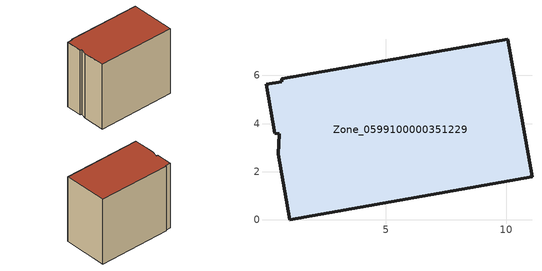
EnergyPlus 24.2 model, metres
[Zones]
Zone_0599100000351229
 floor ground (C_G): 0.57,3.59 0.38,3.6 0.02,5.63 0.68,5.75 0.68,5.87 10.06,7.51 11.06,1.79 1,0 0.53,2.74 z0
 wall outside (C_F): 1,0 11.06,1.79 10.06,7.51 0.68,5.87 0.68,5.75 0.02,5.63 0.38,3.6 0.57,3.59 0.53,2.74 1,0 z0:8.83
 roof outside (C_R): 0.38,3.6 0.57,3.59 0.53,2.74 1,0 11.06,1.79 10.06,7.51 0.68,5.87 0.68,5.75 0.02,5.63 z8.83
[BUILDING]
Pand.0599100000351229: North Axis=0; Terrain=City; Loads Convergence Tolerance Value=0.04; Temperature Convergence Tolerance Value=0.4; Solar Distribution=FullExterior; Maximum Number of Warmup Days=25; Minimum Number of Warmup Days=1
[Site:Location]
Rotterdam.The.Hague.AP_ZH_NLD Design_Conditions: Latitude=51.96; Longitude=4.45; Time Zone=1; Elevation=-4.5
[SITE:GROUNDTEMPERATURE:BUILDINGSURFACE]
18, 18, 18, 18, 18, 18, 18, 18, 18, 18, 18, 18
[MATERIAL] Thermal Absorptance=0.9; Solar Absorptance=0.7; Visible Absorptance=0.7
Name | Roughness | Thickness | Conductivity | Density | Specific Heat
G.TI.1992-2005 | MediumSmooth | 0.15 | 0.06 | 540 | 1210
F.TI.1992-2005 | Rough | 0.3 | 0.12 | 1920 | 840
R.TI.1992-2005 | MediumRough | 0.2 | 0.08 | 1500 | 1000
[CONSTRUCTION]
C_G: G.TI.1992-2005
C_F: F.TI.1992-2005
C_R: R.TI.1992-2005
[ZONE]
Zone_0599100000351229: Type=1; Multiplier=1; Ceiling Height=Autocalculate; Volume=Autocalculate; Floor Area=autocalculate; Part of Total Floor Area=Yes
[ZONEINFILTRATION:DESIGNFLOWRATE]
Infil_Zone_0599100000351229: Zone or ZoneList or Space or SpaceList=Zone_0599100000351229; Schedule=AlwaysOn; Design Flow Rate Calculation Method=Flow/Area; Flow Rate per Floor Area=0.0015; Constant Term Coefficient=1; Temperature Term Coefficient=0; Velocity Term Coefficient=0; Velocity Squared Term Coefficient=0
[HVACTEMPLATE:ZONE:IDEALLOADSAIRSYSTEM]
Zone_0599100000351229: Maximum Heating Supply Air Temperature=50; Minimum Cooling Supply Air Temperature=13; Maximum Heating Supply Air Humidity Ratio=0.0156; Minimum Cooling Supply Air Humidity Ratio=0.0077; Heating Limit=NoLimit; Cooling Limit=NoLimit; Dehumidification Control Type=ConstantSensibleHeatRatio; Cooling Sensible Heat Ratio=0.7; Dehumidification Setpoint=60; Humidification Control Type=None; Humidification Setpoint=30; Outdoor Air Method=None; Outdoor Air Flow Rate per Person=0.00944; Outdoor Air Flow Rate per Zone Floor Area=0; Outdoor Air Flow Rate per Zone=0; Demand Controlled Ventilation Type=None; Outdoor Air Economizer Type=NoEconomizer; Heat Recovery Type=None; Sensible Heat Recovery Effectiveness=0.7; Latent Heat Recovery Effectiveness=0.65
[ZONECONTROL:THERMOSTAT]
ThermostatControl_Zone_0599100000351229: Zone or ZoneList=Zone_0599100000351229; Control Type Schedule=DualSetpointControlType; Control 1=Thermostat_Zone_0599100000351229; Temperature Difference Between Cutout And Setpoint=0
[THERMOSTATSETPOINT:DUALSETPOINT]
Thermostat_Zone_0599100000351229: Heating Setpoint Temperature Schedule=HeatingSetpoint_Zone_0599100000351229; Cooling Setpoint Temperature Schedule=CoolingSetpoint_Zone_0599100000351229
[SCHEDULE:COMPACT]
HeatingSetpoint_Zone_0599100000351229: Through: 12/31, For: AllDays, Until: 24:00, 21
CoolingSetpoint_Zone_0599100000351229: Through: 12/31, For: AllDays, Until: 24:00, 24
DualSetpointControlType: Through: 12/31, For: AllDays, Until: 24:00, 4
AlwaysOn: Through: 12/31, For: AllDays, Until: 24:00, 1
